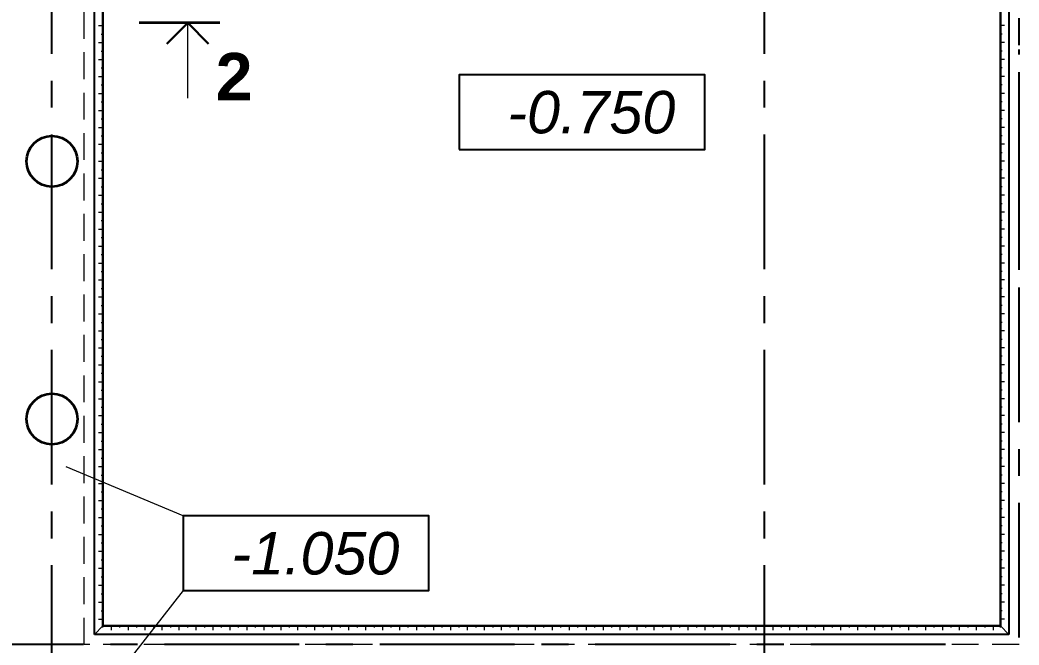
# Model space of a CAD drawing. Extents: x -12289450 to -10763036, y -7834513 to -6150123.
# Drawn here: x -11254070 to -11248181, y -7816784 to -7813098 of the extents above; entities that cross this region are included whole.
import ezdxf

# ---------------------------------------------------------------- set-up
doc = ezdxf.new("R2010")
doc.units = 0
doc.header["$LTSCALE"] = 25
doc.linetypes.add('CENTER', pattern=[50.8, 31.75, -6.35, 6.35, -6.35])
doc.linetypes.add('HIDDEN', pattern=[9.525, 6.35, -3.175])
for name, color, linetype in [('001-ПЕРЕГОРОДКИ', 5, 'Continuous'), ('014-ОСИ', 251, 'CENTER'), ('Annotation - Text', 7, 'Continuous')]:
    doc.layers.add(name, color=color, linetype=linetype)
for name, color, linetype, lineweight in [('RAZMER', 7, 'Continuous', 9), ('Земля', 7, 'Continuous', 15), ('СТЕНЫ', 5, 'Continuous', 40), ('ФУНДАМЕНТ', 5, 'Continuous', 30)]:
    doc.layers.add(name, color=color, linetype=linetype, lineweight=lineweight)
doc.styles.get("Standard").update_dxf_attribs({"font": 'arial.ttf'})
doc.styles.add('СГЕНЕРИР_СТИЛЬ_1', font='arialbd.ttf')
doc.styles.add('Текстер', font='ariali.ttf')

# ---------------------------------------------------------------- blocks, each defined once
blk = doc.blocks.new('Уровень')
at = {"color": 213, "linetype": 'ByBlock'}
blk.add_lwpolyline([(0, 0), (1543.7, 0), (1543.7, 468.7), (0, 468.7)], close=True, dxfattribs=at)
at = {"flags": 4}
blk.add_attdef('+-0.000', (69.7, 107.1), '', height=250, dxfattribs=at)

msp = doc.modelspace()

# ---------------------------------------------------------------- linework, layer by layer
at = {"layer": '001-ПЕРЕГОРОДКИ', "lineweight": 35, "ltscale": 100}
msp.add_lwpolyline([(-11252892, -7813114.7), (-11253366.7, -7813114.7)], dxfattribs=at)
at = {"layer": '001-ПЕРЕГОРОДКИ', "lineweight": 18, "ltscale": 100}
msp.add_lwpolyline([(-11253081.1, -7813558.5), (-11253081.1, -7813114.7)], dxfattribs=at)
msp.add_lwpolyline([(-11253081.1, -7813558.5), (-11253081.1, -7813114.7)], dxfattribs=at)
at = {"layer": '014-ОСИ'}
msp.add_line((-11248180.9, -7816739.3), (-11248180.9, -7808273), dxfattribs=at)
for points in [[(-11249680.9, -7822187.4), (-11249680.9, -7808173)], [(-11253880.9, -7822187.4), (-11253880.9, -7808273)], [(-11248180.9, -7814571.1), (-11248180.9, -7813271.1)], [(-11248614.8, -7816781.1), (-11263878.5, -7816781.1)]]:
    msp.add_lwpolyline(points, dxfattribs=at)
at = {"layer": 'RAZMER', "color": 211}
for points in [[(-11253107.5, -7816022.4), (-11253797.7, -7815733.6)], [(-11253107.5, -7816461.8), (-11253519.7, -7816991.5)]]:
    msp.add_lwpolyline(points, dxfattribs=at)
at = {"layer": 'Земля', "lineweight": 25}
msp.add_line((-11248240.9, -7811141.1), (-11248240.9, -7816721.1), dxfattribs=at)
at = {"layer": 'Земля', "lineweight": 9}
for p, q in [((-11253605.9, -7813131.1), (-11253580.9, -7813131.1)), ((-11248265.9, -7813131.1), (-11248290.9, -7813131.1)), ((-11253590.9, -7813181.1), (-11253580.9, -7813181.1)), ((-11248280.9, -7813181.1), (-11248290.9, -7813181.1)), ((-11253605.9, -7813231.1), (-11253580.9, -7813231.1)), ((-11248265.9, -7813231.1), (-11248290.9, -7813231.1)), ((-11253590.9, -7813281.1), (-11253580.9, -7813281.1)), ((-11248280.9, -7813281.1), (-11248290.9, -7813281.1)), ((-11253605.9, -7813331.1), (-11253580.9, -7813331.1)), ((-11248265.9, -7813331.1), (-11248290.9, -7813331.1)), ((-11253590.9, -7813381.1), (-11253580.9, -7813381.1)), ((-11248280.9, -7813381.1), (-11248290.9, -7813381.1)), ((-11253605.9, -7813431.1), (-11253580.9, -7813431.1)), ((-11253590.9, -7813481.1), (-11253580.9, -7813481.1)), ((-11248265.9, -7813431.1), (-11248290.9, -7813431.1)), ((-11248280.9, -7813481.1), (-11248290.9, -7813481.1)), ((-11253605.9, -7813531.1), (-11253580.9, -7813531.1)), ((-11253605.9, -7813531.1), (-11253580.9, -7813531.1)), ((-11248265.9, -7813531.1), (-11248290.9, -7813531.1)), ((-11248265.9, -7813531.1), (-11248290.9, -7813531.1)), ((-11253590.9, -7813581.1), (-11253580.9, -7813581.1)), ((-11248280.9, -7813581.1), (-11248290.9, -7813581.1)), ((-11253605.9, -7813631.1), (-11253580.9, -7813631.1)), ((-11248265.9, -7813631.1), (-11248290.9, -7813631.1)), ((-11253590.9, -7813681.1), (-11253580.9, -7813681.1)), ((-11248280.9, -7813681.1), (-11248290.9, -7813681.1)), ((-11253605.9, -7813731.1), (-11253580.9, -7813731.1)), ((-11253590.9, -7813781.1), (-11253580.9, -7813781.1)), ((-11248265.9, -7813731.1), (-11248290.9, -7813731.1)), ((-11248280.9, -7813781.1), (-11248290.9, -7813781.1)), ((-11253605.9, -7813831.1), (-11253580.9, -7813831.1)), ((-11248265.9, -7813831.1), (-11248290.9, -7813831.1)), ((-11253590.9, -7813881.1), (-11253580.9, -7813881.1)), ((-11248280.9, -7813881.1), (-11248290.9, -7813881.1)), ((-11253605.9, -7813931.1), (-11253580.9, -7813931.1)), ((-11253605.9, -7813931.1), (-11253580.9, -7813931.1)), ((-11248265.9, -7813931.1), (-11248290.9, -7813931.1)), ((-11248265.9, -7813931.1), (-11248290.9, -7813931.1)), ((-11253590.9, -7813981.1), (-11253580.9, -7813981.1)), ((-11248280.9, -7813981.1), (-11248290.9, -7813981.1)), ((-11253605.9, -7814031.1), (-11253580.9, -7814031.1)), ((-11248265.9, -7814031.1), (-11248290.9, -7814031.1)), ((-11253605.9, -7814131.1), (-11253580.9, -7814131.1)), ((-11253590.9, -7814081.1), (-11253580.9, -7814081.1)), ((-11248280.9, -7814081.1), (-11248290.9, -7814081.1)), ((-11248265.9, -7814131.1), (-11248290.9, -7814131.1)), ((-11253590.9, -7814181.1), (-11253580.9, -7814181.1)), ((-11248280.9, -7814181.1), (-11248290.9, -7814181.1)), ((-11253605.9, -7814231.1), (-11253580.9, -7814231.1)), ((-11248265.9, -7814231.1), (-11248290.9, -7814231.1)), ((-11253590.9, -7814281.1), (-11253580.9, -7814281.1)), ((-11248280.9, -7814281.1), (-11248290.9, -7814281.1)), ((-11253605.9, -7814331.1), (-11253580.9, -7814331.1)), ((-11253605.9, -7814331.1), (-11253580.9, -7814331.1)), ((-11253605.9, -7814331.1), (-11253580.9, -7814331.1)), ((-11248265.9, -7814331.1), (-11248290.9, -7814331.1)), ((-11248265.9, -7814331.1), (-11248290.9, -7814331.1)), ((-11248265.9, -7814331.1), (-11248290.9, -7814331.1)), ((-11253590.9, -7814381.1), (-11253580.9, -7814381.1)), ((-11248280.9, -7814381.1), (-11248290.9, -7814381.1)), ((-11253605.9, -7814431.1), (-11253580.9, -7814431.1)), ((-11253605.9, -7814431.1), (-11253580.9, -7814431.1)), ((-11253590.9, -7814481.1), (-11253580.9, -7814481.1)), ((-11248265.9, -7814431.1), (-11248290.9, -7814431.1)), ((-11248265.9, -7814431.1), (-11248290.9, -7814431.1)), ((-11248280.9, -7814481.1), (-11248290.9, -7814481.1)), ((-11253605.9, -7814531.1), (-11253580.9, -7814531.1)), ((-11248265.9, -7814531.1), (-11248290.9, -7814531.1)), ((-11253590.9, -7814581.1), (-11253580.9, -7814581.1)), ((-11248280.9, -7814581.1), (-11248290.9, -7814581.1)), ((-11253605.9, -7814631.1), (-11253580.9, -7814631.1)), ((-11248265.9, -7814631.1), (-11248290.9, -7814631.1)), ((-11253590.9, -7814681.1), (-11253580.9, -7814681.1)), ((-11248280.9, -7814681.1), (-11248290.9, -7814681.1)), ((-11253605.9, -7814731.1), (-11253580.9, -7814731.1)), ((-11253590.9, -7814781.1), (-11253580.9, -7814781.1)), ((-11248265.9, -7814731.1), (-11248290.9, -7814731.1)), ((-11248280.9, -7814781.1), (-11248290.9, -7814781.1)), ((-11253605.9, -7814831.1), (-11253580.9, -7814831.1)), ((-11253605.9, -7814831.1), (-11253580.9, -7814831.1)), ((-11248265.9, -7814831.1), (-11248290.9, -7814831.1)), ((-11248265.9, -7814831.1), (-11248290.9, -7814831.1)), ((-11253590.9, -7814881.1), (-11253580.9, -7814881.1)), ((-11248280.9, -7814881.1), (-11248290.9, -7814881.1)), ((-11253605.9, -7814931.1), (-11253580.9, -7814931.1)), ((-11248265.9, -7814931.1), (-11248290.9, -7814931.1)), ((-11253590.9, -7814981.1), (-11253580.9, -7814981.1)), ((-11248280.9, -7814981.1), (-11248290.9, -7814981.1)), ((-11253605.9, -7815031.1), (-11253580.9, -7815031.1)), ((-11248265.9, -7815031.1), (-11248290.9, -7815031.1)), ((-11253605.9, -7815131.1), (-11253580.9, -7815131.1)), ((-11253590.9, -7815081.1), (-11253580.9, -7815081.1)), ((-11248280.9, -7815081.1), (-11248290.9, -7815081.1)), ((-11248265.9, -7815131.1), (-11248290.9, -7815131.1)), ((-11253590.9, -7815181.1), (-11253580.9, -7815181.1)), ((-11248280.9, -7815181.1), (-11248290.9, -7815181.1)), ((-11253605.9, -7815231.1), (-11253580.9, -7815231.1)), ((-11253605.9, -7815231.1), (-11253580.9, -7815231.1)), ((-11248265.9, -7815231.1), (-11248290.9, -7815231.1)), ((-11248265.9, -7815231.1), (-11248290.9, -7815231.1)), ((-11253590.9, -7815281.1), (-11253580.9, -7815281.1)), ((-11248280.9, -7815281.1), (-11248290.9, -7815281.1)), ((-11253605.9, -7815331.1), (-11253580.9, -7815331.1)), ((-11248265.9, -7815331.1), (-11248290.9, -7815331.1)), ((-11253605.9, -7815431.1), (-11253580.9, -7815431.1)), ((-11253590.9, -7815381.1), (-11253580.9, -7815381.1)), ((-11248280.9, -7815381.1), (-11248290.9, -7815381.1)), ((-11248265.9, -7815431.1), (-11248290.9, -7815431.1)), ((-11253590.9, -7815481.1), (-11253580.9, -7815481.1)), ((-11248280.9, -7815481.1), (-11248290.9, -7815481.1)), ((-11253605.9, -7815531.1), (-11253580.9, -7815531.1)), ((-11248265.9, -7815531.1), (-11248290.9, -7815531.1)), ((-11253590.9, -7815581.1), (-11253580.9, -7815581.1)), ((-11248280.9, -7815581.1), (-11248290.9, -7815581.1)), ((-11253605.9, -7815631.1), (-11253580.9, -7815631.1)), ((-11253605.9, -7815631.1), (-11253580.9, -7815631.1)), ((-11248265.9, -7815631.1), (-11248290.9, -7815631.1)), ((-11248265.9, -7815631.1), (-11248290.9, -7815631.1)), ((-11253590.9, -7815681.1), (-11253580.9, -7815681.1)), ((-11248280.9, -7815681.1), (-11248290.9, -7815681.1)), ((-11253605.9, -7815731.1), (-11253580.9, -7815731.1)), ((-11253590.9, -7815781.1), (-11253580.9, -7815781.1)), ((-11248265.9, -7815731.1), (-11248290.9, -7815731.1)), ((-11248280.9, -7815781.1), (-11248290.9, -7815781.1)), ((-11253605.9, -7815831.1), (-11253580.9, -7815831.1)), ((-11248265.9, -7815831.1), (-11248290.9, -7815831.1)), ((-11253590.9, -7815881.1), (-11253580.9, -7815881.1)), ((-11248280.9, -7815881.1), (-11248290.9, -7815881.1)), ((-11253605.9, -7815931.1), (-11253580.9, -7815931.1)), ((-11248265.9, -7815931.1), (-11248290.9, -7815931.1)), ((-11253590.9, -7815981.1), (-11253580.9, -7815981.1)), ((-11248280.9, -7815981.1), (-11248290.9, -7815981.1)), ((-11253605.9, -7816031.1), (-11253580.9, -7816031.1)), ((-11253605.9, -7816031.1), (-11253580.9, -7816031.1)), ((-11248265.9, -7816031.1), (-11248290.9, -7816031.1)), ((-11248265.9, -7816031.1), (-11248290.9, -7816031.1)), ((-11253605.9, -7816131.1), (-11253580.9, -7816131.1)), ((-11253590.9, -7816081.1), (-11253580.9, -7816081.1)), ((-11248280.9, -7816081.1), (-11248290.9, -7816081.1)), ((-11248265.9, -7816131.1), (-11248290.9, -7816131.1)), ((-11253590.9, -7816181.1), (-11253580.9, -7816181.1)), ((-11248280.9, -7816181.1), (-11248290.9, -7816181.1)), ((-11253605.9, -7816231.1), (-11253580.9, -7816231.1)), ((-11248265.9, -7816231.1), (-11248290.9, -7816231.1)), ((-11253590.9, -7816281.1), (-11253580.9, -7816281.1)), ((-11248280.9, -7816281.1), (-11248290.9, -7816281.1)), ((-11253605.9, -7816331.1), (-11253580.9, -7816331.1)), ((-11248265.9, -7816331.1), (-11248290.9, -7816331.1)), ((-11253605.9, -7816431.1), (-11253580.9, -7816431.1)), ((-11253605.9, -7816431.1), (-11253580.9, -7816431.1)), ((-11253590.9, -7816381.1), (-11253580.9, -7816381.1)), ((-11248280.9, -7816381.1), (-11248290.9, -7816381.1)), ((-11248265.9, -7816431.1), (-11248290.9, -7816431.1)), ((-11248265.9, -7816431.1), (-11248290.9, -7816431.1)), ((-11253590.9, -7816481.1), (-11253580.9, -7816481.1)), ((-11248280.9, -7816481.1), (-11248290.9, -7816481.1)), ((-11253605.9, -7816531.1), (-11253580.9, -7816531.1)), ((-11248265.9, -7816531.1), (-11248290.9, -7816531.1)), ((-11253590.9, -7816581.1), (-11253580.9, -7816581.1)), ((-11248280.9, -7816581.1), (-11248290.9, -7816581.1)), ((-11253605.9, -7816631.1), (-11253580.9, -7816631.1)), ((-11248265.9, -7816631.1), (-11248290.9, -7816631.1)), ((-11253630.9, -7816721.1), (-11253580.9, -7816671.1)), ((-11253630.9, -7816721.1), (-11253580.9, -7816671.1)), ((-11253580.9, -7816681.1), (-11253580.9, -7816671.1)), ((-11253530.9, -7816696.1), (-11253530.9, -7816671.1)), ((-11253480.9, -7816681.1), (-11253480.9, -7816671.1)), ((-11253430.9, -7816696.1), (-11253430.9, -7816671.1)), ((-11253380.9, -7816681.1), (-11253380.9, -7816671.1)), ((-11253330.9, -7816696.1), (-11253330.9, -7816671.1)), ((-11253330.9, -7816696.1), (-11253330.9, -7816671.1)), ((-11253280.9, -7816681.1), (-11253280.9, -7816671.1)), ((-11253230.9, -7816696.1), (-11253230.9, -7816671.1)), ((-11253180.9, -7816681.1), (-11253180.9, -7816671.1)), ((-11253180.9, -7816681.1), (-11253180.9, -7816671.1)), ((-11253130.9, -7816696.1), (-11253130.9, -7816671.1)), ((-11253130.9, -7816696.1), (-11253130.9, -7816671.1)), ((-11253080.9, -7816681.1), (-11253080.9, -7816671.1)), ((-11253080.9, -7816681.1), (-11253080.9, -7816671.1)), ((-11253030.9, -7816696.1), (-11253030.9, -7816671.1)), ((-11253030.9, -7816696.1), (-11253030.9, -7816671.1)), ((-11252980.9, -7816681.1), (-11252980.9, -7816671.1)), ((-11252930.9, -7816696.1), (-11252930.9, -7816671.1)), ((-11252880.9, -7816681.1), (-11252880.9, -7816671.1)), ((-11252830.9, -7816696.1), (-11252830.9, -7816671.1)), ((-11252830.9, -7816696.1), (-11252830.9, -7816671.1)), ((-11252780.9, -7816681.1), (-11252780.9, -7816671.1)), ((-11252730.9, -7816696.1), (-11252730.9, -7816671.1)), ((-11252680.9, -7816681.1), (-11252680.9, -7816671.1)), ((-11252630.9, -7816696.1), (-11252630.9, -7816671.1)), ((-11252580.9, -7816681.1), (-11252580.9, -7816671.1)), ((-11252530.9, -7816696.1), (-11252530.9, -7816671.1)), ((-11252480.9, -7816681.1), (-11252480.9, -7816671.1)), ((-11252430.9, -7816696.1), (-11252430.9, -7816671.1)), ((-11252380.9, -7816681.1), (-11252380.9, -7816671.1)), ((-11252330.9, -7816696.1), (-11252330.9, -7816671.1)), ((-11252280.9, -7816681.1), (-11252280.9, -7816671.1)), ((-11252230.9, -7816696.1), (-11252230.9, -7816671.1)), ((-11252180.9, -7816681.1), (-11252180.9, -7816671.1)), ((-11252130.9, -7816696.1), (-11252130.9, -7816671.1)), ((-11252130.9, -7816696.1), (-11252130.9, -7816671.1)), ((-11252080.9, -7816681.1), (-11252080.9, -7816671.1)), ((-11252030.9, -7816696.1), (-11252030.9, -7816671.1)), ((-11251980.9, -7816681.1), (-11251980.9, -7816671.1)), ((-11251930.9, -7816696.1), (-11251930.9, -7816671.1)), ((-11251880.9, -7816681.1), (-11251880.9, -7816671.1)), ((-11251830.9, -7816696.1), (-11251830.9, -7816671.1)), ((-11251780.9, -7816681.1), (-11251780.9, -7816671.1)), ((-11251730.9, -7816696.1), (-11251730.9, -7816671.1)), ((-11251680.9, -7816681.1), (-11251680.9, -7816671.1)), ((-11251630.9, -7816696.1), (-11251630.9, -7816671.1)), ((-11251580.9, -7816681.1), (-11251580.9, -7816671.1)), ((-11251530.9, -7816696.1), (-11251530.9, -7816671.1)), ((-11251480.9, -7816681.1), (-11251480.9, -7816671.1)), ((-11251430.9, -7816696.1), (-11251430.9, -7816671.1)), ((-11251430.9, -7816696.1), (-11251430.9, -7816671.1)), ((-11251380.9, -7816681.1), (-11251380.9, -7816671.1)), ((-11251330.9, -7816696.1), (-11251330.9, -7816671.1)), ((-11251280.9, -7816681.1), (-11251280.9, -7816671.1)), ((-11251230.9, -7816696.1), (-11251230.9, -7816671.1)), ((-11251180.9, -7816681.1), (-11251180.9, -7816671.1)), ((-11251130.9, -7816696.1), (-11251130.9, -7816671.1)), ((-11251080.9, -7816681.1), (-11251080.9, -7816671.1)), ((-11251030.9, -7816696.1), (-11251030.9, -7816671.1)), ((-11251030.9, -7816696.1), (-11251030.9, -7816671.1)), ((-11250980.9, -7816681.1), (-11250980.9, -7816671.1)), ((-11250930.9, -7816696.1), (-11250930.9, -7816671.1)), ((-11250880.9, -7816681.1), (-11250880.9, -7816671.1)), ((-11250830.9, -7816696.1), (-11250830.9, -7816671.1)), ((-11250780.9, -7816681.1), (-11250780.9, -7816671.1)), ((-11250730.9, -7816696.1), (-11250730.9, -7816671.1)), ((-11250680.9, -7816681.1), (-11250680.9, -7816671.1)), ((-11250630.9, -7816696.1), (-11250630.9, -7816671.1)), ((-11250630.9, -7816696.1), (-11250630.9, -7816671.1)), ((-11250630.9, -7816696.1), (-11250630.9, -7816671.1)), ((-11250580.9, -7816681.1), (-11250580.9, -7816671.1)), ((-11250530.9, -7816696.1), (-11250530.9, -7816671.1)), ((-11250530.9, -7816696.1), (-11250530.9, -7816671.1)), ((-11250480.9, -7816681.1), (-11250480.9, -7816671.1)), ((-11250430.9, -7816696.1), (-11250430.9, -7816671.1)), ((-11250380.9, -7816681.1), (-11250380.9, -7816671.1)), ((-11250330.9, -7816696.1), (-11250330.9, -7816671.1)), ((-11250280.9, -7816681.1), (-11250280.9, -7816671.1)), ((-11250230.9, -7816696.1), (-11250230.9, -7816671.1)), ((-11250180.9, -7816681.1), (-11250180.9, -7816671.1)), ((-11250130.9, -7816696.1), (-11250130.9, -7816671.1)), ((-11250130.9, -7816696.1), (-11250130.9, -7816671.1)), ((-11250080.9, -7816681.1), (-11250080.9, -7816671.1)), ((-11250030.9, -7816696.1), (-11250030.9, -7816671.1)), ((-11249980.9, -7816681.1), (-11249980.9, -7816671.1)), ((-11249930.9, -7816696.1), (-11249930.9, -7816671.1)), ((-11249880.9, -7816681.1), (-11249880.9, -7816671.1)), ((-11249830.9, -7816696.1), (-11249830.9, -7816671.1)), ((-11249780.9, -7816681.1), (-11249780.9, -7816671.1)), ((-11249730.9, -7816696.1), (-11249730.9, -7816671.1)), ((-11249730.9, -7816696.1), (-11249730.9, -7816671.1)), ((-11249680.9, -7816681.1), (-11249680.9, -7816671.1)), ((-11249630.9, -7816696.1), (-11249630.9, -7816671.1)), ((-11249580.9, -7816681.1), (-11249580.9, -7816671.1)), ((-11249530.9, -7816696.1), (-11249530.9, -7816671.1)), ((-11249480.9, -7816681.1), (-11249480.9, -7816671.1)), ((-11249430.9, -7816696.1), (-11249430.9, -7816671.1)), ((-11249380.9, -7816681.1), (-11249380.9, -7816671.1)), ((-11249330.9, -7816696.1), (-11249330.9, -7816671.1)), ((-11249330.9, -7816696.1), (-11249330.9, -7816671.1)), ((-11249280.9, -7816681.1), (-11249280.9, -7816671.1)), ((-11249230.9, -7816696.1), (-11249230.9, -7816671.1)), ((-11249180.9, -7816681.1), (-11249180.9, -7816671.1)), ((-11249130.9, -7816696.1), (-11249130.9, -7816671.1)), ((-11249080.9, -7816681.1), (-11249080.9, -7816671.1)), ((-11249030.9, -7816696.1), (-11249030.9, -7816671.1)), ((-11248980.9, -7816681.1), (-11248980.9, -7816671.1)), ((-11248930.9, -7816696.1), (-11248930.9, -7816671.1)), ((-11248930.9, -7816696.1), (-11248930.9, -7816671.1)), ((-11248880.9, -7816681.1), (-11248880.9, -7816671.1)), ((-11248830.9, -7816696.1), (-11248830.9, -7816671.1)), ((-11248780.9, -7816681.1), (-11248780.9, -7816671.1)), ((-11248730.9, -7816696.1), (-11248730.9, -7816671.1)), ((-11248680.9, -7816681.1), (-11248680.9, -7816671.1)), ((-11248630.9, -7816696.1), (-11248630.9, -7816671.1)), ((-11248580.9, -7816681.1), (-11248580.9, -7816671.1)), ((-11248530.9, -7816696.1), (-11248530.9, -7816671.1)), ((-11248530.9, -7816696.1), (-11248530.9, -7816671.1)), ((-11248480.9, -7816681.1), (-11248480.9, -7816671.1)), ((-11248430.9, -7816696.1), (-11248430.9, -7816671.1)), ((-11248380.9, -7816681.1), (-11248380.9, -7816671.1)), ((-11248330.9, -7816696.1), (-11248330.9, -7816671.1)), ((-11248240.9, -7816721.1), (-11248290.9, -7816671.1)), ((-11248240.9, -7816721.1), (-11248290.9, -7816671.1)), ((-11248290.9, -7816681.1), (-11248290.9, -7816671.1)), ((-11248240.9, -7816721.1), (-11248290.9, -7816671.1))]:
    msp.add_line(p, q, dxfattribs=at)
at = {"layer": 'Земля', "lineweight": 25}
for points in [[(-11253630.9, -7816721.1), (-11253630.9, -7811141.1)], [(-11248240.9, -7816721.1), (-11253630.9, -7816721.1)]]:
    msp.add_lwpolyline(points, dxfattribs=at)
at = {"layer": 'Земля', "lineweight": 30}
for points in [[(-11253580.9, -7811191.1), (-11248290.9, -7811191.1), (-11248290.9, -7816671.1), (-11253580.9, -7816671.1)], [(-11248290.9, -7811191.1), (-11253580.9, -7811191.1), (-11253580.9, -7816671.1), (-11248290.9, -7816671.1)]]:
    msp.add_lwpolyline(points, close=True, dxfattribs=at)
at = {"layer": 'Земля', "lineweight": 35}
for centre in [(-11253880.9, -7813931.1), (-11253880.9, -7815451.1)]:
    msp.add_circle(centre, 150, dxfattribs=at)
at = {"layer": 'СТЕНЫ', "color": 5, "lineweight": 30}
for points in [[(-11253081.1, -7813114.7), (-11253204.4, -7813238.1)], [(-11253081.1, -7813114.7), (-11252957.7, -7813238.1)]]:
    msp.add_lwpolyline(points, dxfattribs=at)
at = {"layer": 'ФУНДАМЕНТ', "linetype": 'HIDDEN', "lineweight": 0}
msp.add_line((-11248180.9, -7816781.1), (-11253690.9, -7816781.1), dxfattribs=at)
msp.add_lwpolyline([(-11253690.9, -7816781.1), (-11253690.9, -7811081.1)], dxfattribs=at)

# ---------------------------------------------------------------- block references
at = {"color": 7, "ltscale": 2}
ref = msp.add_blockref('Уровень', (-11251480.9, -7813860.8), dxfattribs=dict(at, xscale=0.9375, yscale=0.9375, zscale=0.9375))
ref.add_attrib('+-0.000', ' -0.750', (-11251293.9, -7813766.6), dxfattribs={"height": 250, "style": 'Текстер'})
ref = msp.add_blockref('Уровень', (-11253107.5, -7816461.8), dxfattribs=dict(at, xscale=0.9375, yscale=0.9375, zscale=0.9375))
ref.add_attrib('+-0.000', ' -1.050', (-11252920.5, -7816367.6), dxfattribs={"height": 250, "style": 'Текстер'})

# ---------------------------------------------------------------- texts
at = {"layer": 'Annotation - Text', "color": 7, "linetype": 'Continuous', "lineweight": 0, "insert": (-11252807.4, -7813292.4), "char_height": 280, "attachment_point": 2, "style": 'СГЕНЕРИР_СТИЛЬ_1'}
msp.add_mtext('2', dxfattribs=at)

doc.saveas('drawing.dxf')
